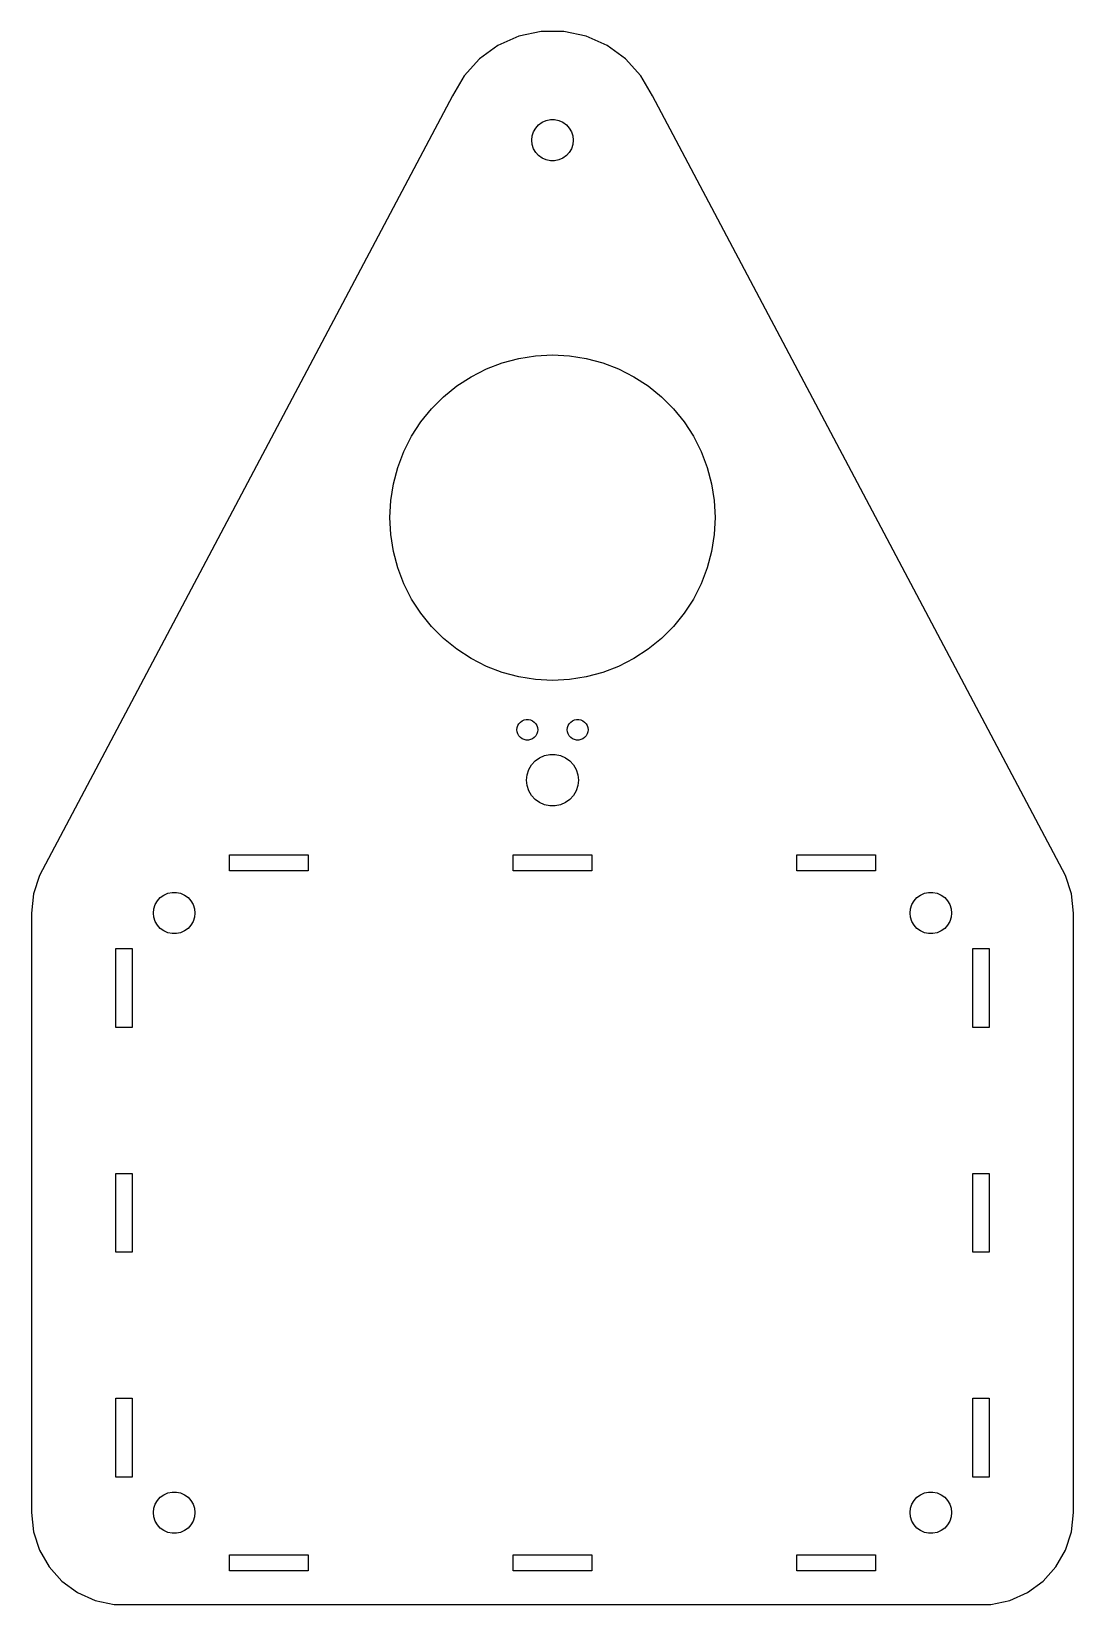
# Model space of a CAD drawing. Header units: metres. Extents: x -99 to 99, y -99 to 200.
import ezdxf

# ---------------------------------------------------------------- set-up
doc = ezdxf.new("R2010")
doc.units = ezdxf.units.M

msp = doc.modelspace()

# ---------------------------------------------------------------- linework, layer by layer
for p, q in [((-6.43785, 199.214), (-10.4167, 197.442)), ((-2.17767, 200.119), (-6.43785, 199.214)), ((2.17767, 200.119), (-2.17767, 200.119)), ((6.43785, 199.214), (2.17767, 200.119)), ((10.4167, 197.442), (6.43785, 199.214)), ((-13.9402, 194.882), (-16.8545, 191.646)), ((-10.4167, 197.442), (-13.9402, 194.882)), ((13.9402, 194.882), (10.4167, 197.442)), ((16.8545, 191.646), (13.9402, 194.882)), ((-16.8545, 191.646), (-19.0322, 187.874)), ((19.0322, 187.874), (16.8545, 191.646)), ((-19.0322, 187.874), (-97.7784, 39.3836)), ((97.7784, 39.3836), (19.0322, 187.874)), ((-2.64305, 182.335), (-1.97499, 182.821)), ((-1.97499, 182.821), (-1.22061, 183.157)), ((-1.22061, 183.157), (-0.41287, 183.328)), ((-0.41287, 183.328), (0.41287, 183.328)), ((0.41287, 183.328), (1.22061, 183.157)), ((1.22061, 183.157), (1.97499, 182.821)), ((1.97499, 182.821), (2.64305, 182.335)), ((-3.95, 179.4), (-3.86368, 180.221)), ((-3.86368, 180.221), (-3.60849, 181.007)), ((-3.60849, 181.007), (-3.1956, 181.722)), ((-3.1956, 181.722), (-2.64305, 182.335)), ((2.64305, 182.335), (3.1956, 181.722)), ((3.1956, 181.722), (3.60849, 181.007)), ((3.60849, 181.007), (3.86368, 180.221)), ((3.86368, 180.221), (3.95, 179.4)), ((-3.86368, 178.579), (-3.95, 179.4)), ((-3.60849, 177.793), (-3.86368, 178.579)), ((-3.1956, 177.078), (-3.60849, 177.793)), ((-2.64305, 176.465), (-3.1956, 177.078)), ((3.1956, 177.078), (2.64305, 176.465)), ((3.60849, 177.793), (3.1956, 177.078)), ((3.86368, 178.579), (3.60849, 177.793)), ((3.95, 179.4), (3.86368, 178.579)), ((-1.97499, 175.979), (-2.64305, 176.465)), ((-1.22061, 175.643), (-1.97499, 175.979)), ((-0.41287, 175.472), (-1.22061, 175.643)), ((0.41287, 175.472), (-0.41287, 175.472)), ((1.22061, 175.643), (0.41287, 175.472)), ((1.97499, 175.979), (1.22061, 175.643)), ((2.64305, 176.465), (1.97499, 175.979)), ((-9.57951, 137.008), (-6.44525, 137.848)), ((-6.44525, 137.848), (-3.24037, 138.355)), ((-3.24037, 138.355), (0, 138.525)), ((0, 138.525), (3.24037, 138.355)), ((3.24037, 138.355), (6.44525, 137.848)), ((6.44525, 137.848), (9.57951, 137.008)), ((-15.5, 134.372), (-12.6088, 135.845)), ((-12.6088, 135.845), (-9.57951, 137.008)), ((9.57951, 137.008), (12.6088, 135.845)), ((12.6088, 135.845), (15.5, 134.372)), ((-20.743, 130.562), (-18.2213, 132.605)), ((-18.2213, 132.605), (-15.5, 134.372)), ((15.5, 134.372), (18.2213, 132.605)), ((18.2213, 132.605), (20.743, 130.562)), ((-23.0375, 128.268), (-20.743, 130.562)), ((20.743, 130.562), (23.0375, 128.268)), ((-25.0795, 125.746), (-23.0375, 128.268)), ((23.0375, 128.268), (25.0795, 125.746)), ((-28.3199, 120.134), (-26.8468, 123.025)), ((-26.8468, 123.025), (-25.0795, 125.746)), ((25.0795, 125.746), (26.8468, 123.025)), ((26.8468, 123.025), (28.3199, 120.134)), ((-29.4827, 117.105), (-28.3199, 120.134)), ((28.3199, 120.134), (29.4827, 117.105)), ((-30.3226, 113.97), (-29.4827, 117.105)), ((29.4827, 117.105), (30.3226, 113.97)), ((-30.8302, 110.765), (-30.3226, 113.97)), ((30.3226, 113.97), (30.8302, 110.765)), ((-31, 107.525), (-30.8302, 110.765)), ((30.8302, 110.765), (31, 107.525)), ((-30.8302, 104.285), (-31, 107.525)), ((31, 107.525), (30.8302, 104.285)), ((-30.3226, 101.08), (-30.8302, 104.285)), ((30.8302, 104.285), (30.3226, 101.08)), ((-29.4827, 97.9455), (-30.3226, 101.08)), ((30.3226, 101.08), (29.4827, 97.9455)), ((-28.3199, 94.9162), (-29.4827, 97.9455)), ((29.4827, 97.9455), (28.3199, 94.9162)), ((-26.8468, 92.025), (-28.3199, 94.9162)), ((28.3199, 94.9162), (26.8468, 92.025)), ((-25.0795, 89.3036), (-26.8468, 92.025)), ((26.8468, 92.025), (25.0795, 89.3036)), ((-23.0375, 86.782), (-25.0795, 89.3036)), ((25.0795, 89.3036), (23.0375, 86.782)), ((-20.743, 84.4875), (-23.0375, 86.782)), ((-18.2213, 82.4455), (-20.743, 84.4875)), ((20.743, 84.4875), (18.2213, 82.4455)), ((23.0375, 86.782), (20.743, 84.4875)), ((-15.5, 80.6782), (-18.2213, 82.4455)), ((18.2213, 82.4455), (15.5, 80.6782)), ((-12.6088, 79.2051), (-15.5, 80.6782)), ((-9.57951, 78.0423), (-12.6088, 79.2051)), ((-6.44525, 77.2024), (-9.57951, 78.0423)), ((9.57951, 78.0423), (6.44525, 77.2024)), ((12.6088, 79.2051), (9.57951, 78.0423)), ((15.5, 80.6782), (12.6088, 79.2051)), ((-3.24037, 76.6948), (-6.44525, 77.2024)), ((0, 76.525), (-3.24037, 76.6948)), ((3.24037, 76.6948), (0, 76.525)), ((6.44525, 77.2024), (3.24037, 76.6948)), ((-5.78749, 68.8354), (-5.41029, 69.0033)), ((-5.41029, 69.0033), (-5.00644, 69.0892)), ((-5.00644, 69.0892), (-4.59355, 69.0892)), ((-4.59355, 69.0892), (-4.18968, 69.0033)), ((-4.18968, 69.0033), (-3.8125, 68.8354)), ((3.8125, 68.8354), (4.18968, 69.0033)), ((4.18968, 69.0033), (4.59355, 69.0892)), ((4.59355, 69.0892), (5.00644, 69.0892)), ((5.00644, 69.0892), (5.41029, 69.0033)), ((5.41029, 69.0033), (5.78749, 68.8354)), ((-6.77499, 67.125), (-6.73183, 67.5356)), ((-6.73183, 66.7144), (-6.77499, 67.125)), ((-6.73183, 67.5356), (-6.60425, 67.9283)), ((-6.60425, 66.3217), (-6.73183, 66.7144)), ((-6.60425, 67.9283), (-6.3978, 68.2859)), ((-6.3978, 65.9641), (-6.60425, 66.3217)), ((-6.3978, 68.2859), (-6.12152, 68.5927)), ((-6.12152, 65.6573), (-6.3978, 65.9641)), ((-6.12152, 68.5927), (-5.78749, 68.8354)), ((-3.8125, 68.8354), (-3.47845, 68.5927)), ((-3.47845, 68.5927), (-3.20218, 68.2859)), ((-3.20218, 65.9641), (-3.47845, 65.6573)), ((-3.20218, 68.2859), (-2.99574, 67.9283)), ((-2.99574, 66.3217), (-3.20218, 65.9641)), ((-2.99574, 67.9283), (-2.86815, 67.5356)), ((-2.86815, 66.7144), (-2.99574, 66.3217)), ((-2.86815, 67.5356), (-2.825, 67.125)), ((-2.825, 67.125), (-2.86815, 66.7144)), ((2.825, 67.125), (2.86815, 67.5356)), ((2.86815, 66.7144), (2.825, 67.125)), ((2.86815, 67.5356), (2.99574, 67.9283)), ((2.99574, 66.3217), (2.86815, 66.7144)), ((2.99574, 67.9283), (3.20218, 68.2859)), ((3.20218, 65.9641), (2.99574, 66.3217)), ((3.20218, 68.2859), (3.47845, 68.5927)), ((3.47845, 65.6573), (3.20218, 65.9641)), ((3.47845, 68.5927), (3.8125, 68.8354)), ((5.78749, 68.8354), (6.12152, 68.5927)), ((6.12152, 68.5927), (6.3978, 68.2859)), ((6.3978, 65.9641), (6.12152, 65.6573)), ((6.3978, 68.2859), (6.60425, 67.9283)), ((6.60425, 66.3217), (6.3978, 65.9641)), ((6.60425, 67.9283), (6.73183, 67.5356)), ((6.73183, 66.7144), (6.60425, 66.3217)), ((6.73183, 67.5356), (6.77499, 67.125)), ((6.77499, 67.125), (6.73183, 66.7144)), ((-5.78749, 65.4146), (-6.12152, 65.6573)), ((-5.41029, 65.2467), (-5.78749, 65.4146)), ((-5.00644, 65.1608), (-5.41029, 65.2467)), ((-4.59355, 65.1608), (-5.00644, 65.1608)), ((-4.18968, 65.2467), (-4.59355, 65.1608)), ((-3.8125, 65.4146), (-4.18968, 65.2467)), ((-3.47845, 65.6573), (-3.8125, 65.4146)), ((3.8125, 65.4146), (3.47845, 65.6573)), ((4.18968, 65.2467), (3.8125, 65.4146)), ((4.59355, 65.1608), (4.18968, 65.2467)), ((5.00644, 65.1608), (4.59355, 65.1608)), ((5.41029, 65.2467), (5.00644, 65.1608)), ((5.78749, 65.4146), (5.41029, 65.2467)), ((6.12152, 65.6573), (5.78749, 65.4146)), ((-4.51062, 59.5332), (-3.99451, 60.4272)), ((-3.99451, 60.4272), (-3.30382, 61.1943)), ((-3.30382, 61.1943), (-2.46873, 61.801)), ((-2.46873, 61.801), (-1.52576, 62.2208)), ((-1.52576, 62.2208), (-0.5161, 62.4354)), ((-0.5161, 62.4354), (0.5161, 62.4354)), ((0.5161, 62.4354), (1.52576, 62.2208)), ((1.52576, 62.2208), (2.46875, 61.801)), ((2.46875, 61.801), (3.30382, 61.1943)), ((3.30382, 61.1943), (3.99451, 60.4272)), ((3.99451, 60.4272), (4.51062, 59.5332)), ((-4.9375, 57.525), (-4.82959, 58.5516)), ((-4.82959, 56.4984), (-4.9375, 57.525)), ((-4.82959, 58.5516), (-4.51062, 59.5332)), ((4.51062, 59.5332), (4.82959, 58.5516)), ((4.82959, 58.5516), (4.9375, 57.525)), ((4.9375, 57.525), (4.82959, 56.4984)), ((-4.51062, 55.5167), (-4.82959, 56.4984)), ((-3.99451, 54.6228), (-4.51062, 55.5167)), ((-3.30382, 53.8557), (-3.99451, 54.6228)), ((3.99451, 54.6228), (3.30382, 53.8557)), ((4.51062, 55.5167), (3.99451, 54.6228)), ((4.82959, 56.4984), (4.51062, 55.5167)), ((-2.46875, 53.249), (-3.30382, 53.8557)), ((-1.52576, 52.8291), (-2.46875, 53.249)), ((-0.5161, 52.6145), (-1.52576, 52.8291)), ((0.5161, 52.6145), (-0.5161, 52.6145)), ((1.52576, 52.8291), (0.5161, 52.6145)), ((2.46875, 53.249), (1.52576, 52.8291)), ((3.30382, 53.8557), (2.46875, 53.249)), ((-61.575, 40.245), (-61.575, 43.325)), ((-61.575, 43.325), (-46.575, 43.325)), ((-46.575, 43.325), (-46.575, 40.245)), ((-7.5, 40.245), (-7.5, 43.325)), ((-7.5, 43.325), (7.5, 43.325)), ((7.5, 43.325), (7.5, 40.245)), ((46.575, 40.245), (46.575, 43.325)), ((46.575, 43.325), (61.575, 43.325)), ((61.575, 43.325), (61.575, 40.245)), ((-97.7784, 39.3836), (-98.9154, 35.8842)), ((-46.575, 40.245), (-61.575, 40.245)), ((7.5, 40.245), (-7.5, 40.245)), ((61.575, 40.245), (46.575, 40.245)), ((98.9154, 35.8842), (97.7784, 39.3836)), ((-74.075, 35.6458), (-73.3206, 35.9817)), ((-73.3206, 35.9817), (-72.5129, 36.1534)), ((-72.5129, 36.1534), (-71.6871, 36.1534)), ((-71.6871, 36.1534), (-70.8794, 35.9817)), ((-70.8794, 35.9817), (-70.125, 35.6458)), ((70.125, 35.6458), (70.8794, 35.9817)), ((70.8794, 35.9817), (71.6871, 36.1534)), ((71.6871, 36.1534), (72.5129, 36.1534)), ((72.5129, 36.1534), (73.3206, 35.9817)), ((73.3206, 35.9817), (74.075, 35.6458)), ((-98.9154, 35.8842), (-99.3, 32.225)), ((-76.05, 32.225), (-75.9637, 33.0462)), ((-75.9637, 33.0462), (-75.7085, 33.8316)), ((-75.7085, 33.8316), (-75.2956, 34.5468)), ((-75.2956, 34.5468), (-74.7431, 35.1604)), ((-74.7431, 35.1604), (-74.075, 35.6458)), ((-70.125, 35.6458), (-69.4569, 35.1604)), ((-69.4569, 35.1604), (-68.9044, 34.5468)), ((-68.9044, 34.5468), (-68.4915, 33.8316)), ((-68.4915, 33.8316), (-68.2363, 33.0462)), ((-68.2363, 33.0462), (-68.15, 32.225)), ((68.15, 32.225), (68.2363, 33.0462)), ((68.2363, 33.0462), (68.4915, 33.8316)), ((68.4915, 33.8316), (68.9044, 34.5468)), ((68.9044, 34.5468), (69.4569, 35.1604)), ((69.4569, 35.1604), (70.125, 35.6458)), ((74.075, 35.6458), (74.7431, 35.1604)), ((74.7431, 35.1604), (75.2956, 34.5468)), ((75.2956, 34.5468), (75.7085, 33.8316)), ((75.7085, 33.8316), (75.9637, 33.0462)), ((75.9637, 33.0462), (76.05, 32.225)), ((99.3, 32.225), (98.9154, 35.8842)), ((-99.3, 32.225), (-99.3, -81.975)), ((-75.9637, 31.4037), (-76.05, 32.225)), ((-75.7085, 30.6184), (-75.9637, 31.4037)), ((-75.2956, 29.9032), (-75.7085, 30.6184)), ((-68.4915, 30.6184), (-68.9044, 29.9032)), ((-68.2363, 31.4037), (-68.4915, 30.6184)), ((-68.15, 32.225), (-68.2363, 31.4037)), ((68.2363, 31.4037), (68.15, 32.225)), ((68.4915, 30.6184), (68.2363, 31.4037)), ((68.9044, 29.9032), (68.4915, 30.6184)), ((75.7085, 30.6184), (75.2956, 29.9032)), ((75.9637, 31.4037), (75.7085, 30.6184)), ((76.05, 32.225), (75.9637, 31.4037)), ((99.3, -81.975), (99.3, 32.225)), ((-74.7431, 29.2896), (-75.2956, 29.9032)), ((-74.075, 28.8042), (-74.7431, 29.2896)), ((-73.3206, 28.4683), (-74.075, 28.8042)), ((-72.5129, 28.2966), (-73.3206, 28.4683)), ((-71.6871, 28.2966), (-72.5129, 28.2966)), ((-70.8794, 28.4683), (-71.6871, 28.2966)), ((-70.125, 28.8042), (-70.8794, 28.4683)), ((-69.4569, 29.2896), (-70.125, 28.8042)), ((-68.9044, 29.9032), (-69.4569, 29.2896)), ((69.4569, 29.2896), (68.9044, 29.9032)), ((70.125, 28.8042), (69.4569, 29.2896)), ((70.8794, 28.4683), (70.125, 28.8042)), ((71.6871, 28.2966), (70.8794, 28.4683)), ((72.5129, 28.2966), (71.6871, 28.2966)), ((73.3206, 28.4683), (72.5129, 28.2966)), ((74.075, 28.8042), (73.3206, 28.4683)), ((74.7431, 29.2896), (74.075, 28.8042)), ((75.2956, 29.9032), (74.7431, 29.2896)), ((-83.2, 10.45), (-83.2, 25.45)), ((-83.2, 25.45), (-80.12, 25.45)), ((-80.12, 25.45), (-80.12, 10.45)), ((80.12, 10.45), (80.12, 25.45)), ((80.12, 25.45), (83.2, 25.45)), ((83.2, 25.45), (83.2, 10.45)), ((-80.12, 10.45), (-83.2, 10.45)), ((83.2, 10.45), (80.12, 10.45)), ((-83.2, -32.375), (-83.2, -17.375)), ((-83.2, -17.375), (-80.12, -17.375)), ((-80.12, -17.375), (-80.12, -32.375)), ((80.12, -32.375), (80.12, -17.375)), ((80.12, -17.375), (83.2, -17.375)), ((83.2, -17.375), (83.2, -32.375)), ((-80.12, -32.375), (-83.2, -32.375)), ((83.2, -32.375), (80.12, -32.375)), ((-83.2, -75.2), (-83.2, -60.2)), ((-83.2, -60.2), (-80.12, -60.2)), ((-80.12, -60.2), (-80.12, -75.2)), ((80.12, -75.2), (80.12, -60.2)), ((80.12, -60.2), (83.2, -60.2)), ((83.2, -60.2), (83.2, -75.2)), ((-80.12, -75.2), (-83.2, -75.2)), ((83.2, -75.2), (80.12, -75.2)), ((-75.9637, -81.1537), (-75.7085, -80.3684)), ((-75.7085, -80.3684), (-75.2956, -79.6532)), ((-75.2956, -79.6532), (-74.7431, -79.0396)), ((-74.7431, -79.0396), (-74.075, -78.5542)), ((-74.075, -78.5542), (-73.3206, -78.2183)), ((-73.3206, -78.2183), (-72.5129, -78.0466)), ((-72.5129, -78.0466), (-71.6871, -78.0466)), ((-71.6871, -78.0466), (-70.8794, -78.2183)), ((-70.8794, -78.2183), (-70.125, -78.5542)), ((-70.125, -78.5542), (-69.4569, -79.0396)), ((-69.4569, -79.0396), (-68.9044, -79.6532)), ((-68.9044, -79.6532), (-68.4915, -80.3684)), ((-68.4915, -80.3684), (-68.2363, -81.1537)), ((68.2363, -81.1537), (68.4915, -80.3684)), ((68.4915, -80.3684), (68.9044, -79.6532)), ((68.9044, -79.6532), (69.4569, -79.0396)), ((69.4569, -79.0396), (70.125, -78.5542)), ((70.125, -78.5542), (70.8794, -78.2183)), ((70.8794, -78.2183), (71.6871, -78.0466)), ((71.6871, -78.0466), (72.5129, -78.0466)), ((72.5129, -78.0466), (73.3206, -78.2183)), ((73.3206, -78.2183), (74.075, -78.5542)), ((74.075, -78.5542), (74.7431, -79.0396)), ((74.7431, -79.0396), (75.2956, -79.6532)), ((75.2956, -79.6532), (75.7085, -80.3684)), ((75.7085, -80.3684), (75.9637, -81.1537)), ((-99.3, -81.975), (-98.9154, -85.6342)), ((-76.05, -81.975), (-75.9637, -81.1537)), ((-75.9637, -82.7962), (-76.05, -81.975)), ((-75.7085, -83.5816), (-75.9637, -82.7962)), ((-75.2956, -84.2968), (-75.7085, -83.5816)), ((-68.4915, -83.5816), (-68.9044, -84.2968)), ((-68.2363, -82.7962), (-68.4915, -83.5816)), ((-68.2363, -81.1537), (-68.15, -81.975)), ((-68.15, -81.975), (-68.2363, -82.7962)), ((68.15, -81.975), (68.2363, -81.1537)), ((68.2363, -82.7962), (68.15, -81.975)), ((68.4915, -83.5816), (68.2363, -82.7962)), ((68.9044, -84.2968), (68.4915, -83.5816)), ((75.7085, -83.5816), (75.2956, -84.2968)), ((75.9637, -82.7962), (75.7085, -83.5816)), ((75.9637, -81.1537), (76.05, -81.975)), ((76.05, -81.975), (75.9637, -82.7962)), ((98.9154, -85.6342), (99.3, -81.975)), ((-98.9154, -85.6342), (-97.7784, -89.1336)), ((-74.7431, -84.9104), (-75.2956, -84.2968)), ((-74.075, -85.3958), (-74.7431, -84.9104)), ((-73.3206, -85.7317), (-74.075, -85.3958)), ((-72.5129, -85.9034), (-73.3206, -85.7317)), ((-71.6871, -85.9034), (-72.5129, -85.9034)), ((-70.8794, -85.7317), (-71.6871, -85.9034)), ((-70.125, -85.3958), (-70.8794, -85.7317)), ((-69.4569, -84.9104), (-70.125, -85.3958)), ((-68.9044, -84.2968), (-69.4569, -84.9104)), ((69.4569, -84.9104), (68.9044, -84.2968)), ((70.125, -85.3958), (69.4569, -84.9104)), ((70.8794, -85.7317), (70.125, -85.3958)), ((71.6871, -85.9034), (70.8794, -85.7317)), ((72.5129, -85.9034), (71.6871, -85.9034)), ((73.3206, -85.7317), (72.5129, -85.9034)), ((74.075, -85.3958), (73.3206, -85.7317)), ((74.7431, -84.9104), (74.075, -85.3958)), ((75.2956, -84.2968), (74.7431, -84.9104)), ((97.7784, -89.1336), (98.9154, -85.6342)), ((-97.7784, -89.1336), (-95.9387, -92.32)), ((95.9387, -92.32), (97.7784, -89.1336)), ((-95.9387, -92.32), (-93.4767, -95.0544)), ((-61.575, -93.075), (-61.575, -89.995)), ((-61.575, -89.995), (-46.575, -89.995)), ((-46.575, -89.995), (-46.575, -93.075)), ((-7.5, -93.075), (-7.5, -89.995)), ((-7.5, -89.995), (7.5, -89.995)), ((7.5, -89.995), (7.5, -93.075)), ((46.575, -93.075), (46.575, -89.995)), ((46.575, -89.995), (61.575, -89.995)), ((61.575, -89.995), (61.575, -93.075)), ((93.4767, -95.0544), (95.9387, -92.32)), ((-93.4767, -95.0544), (-90.5, -97.217)), ((-46.575, -93.075), (-61.575, -93.075)), ((7.5, -93.075), (-7.5, -93.075)), ((61.575, -93.075), (46.575, -93.075)), ((90.5, -97.217), (93.4767, -95.0544)), ((-90.5, -97.217), (-87.1387, -98.7136)), ((-87.1387, -98.7136), (-83.5397, -99.4786)), ((83.5397, -99.4786), (87.1387, -98.7136)), ((87.1387, -98.7136), (90.5, -97.217)), ((-83.5397, -99.4786), (83.5397, -99.4786))]:
    msp.add_line(p, q)

doc.saveas('drawing.dxf')
